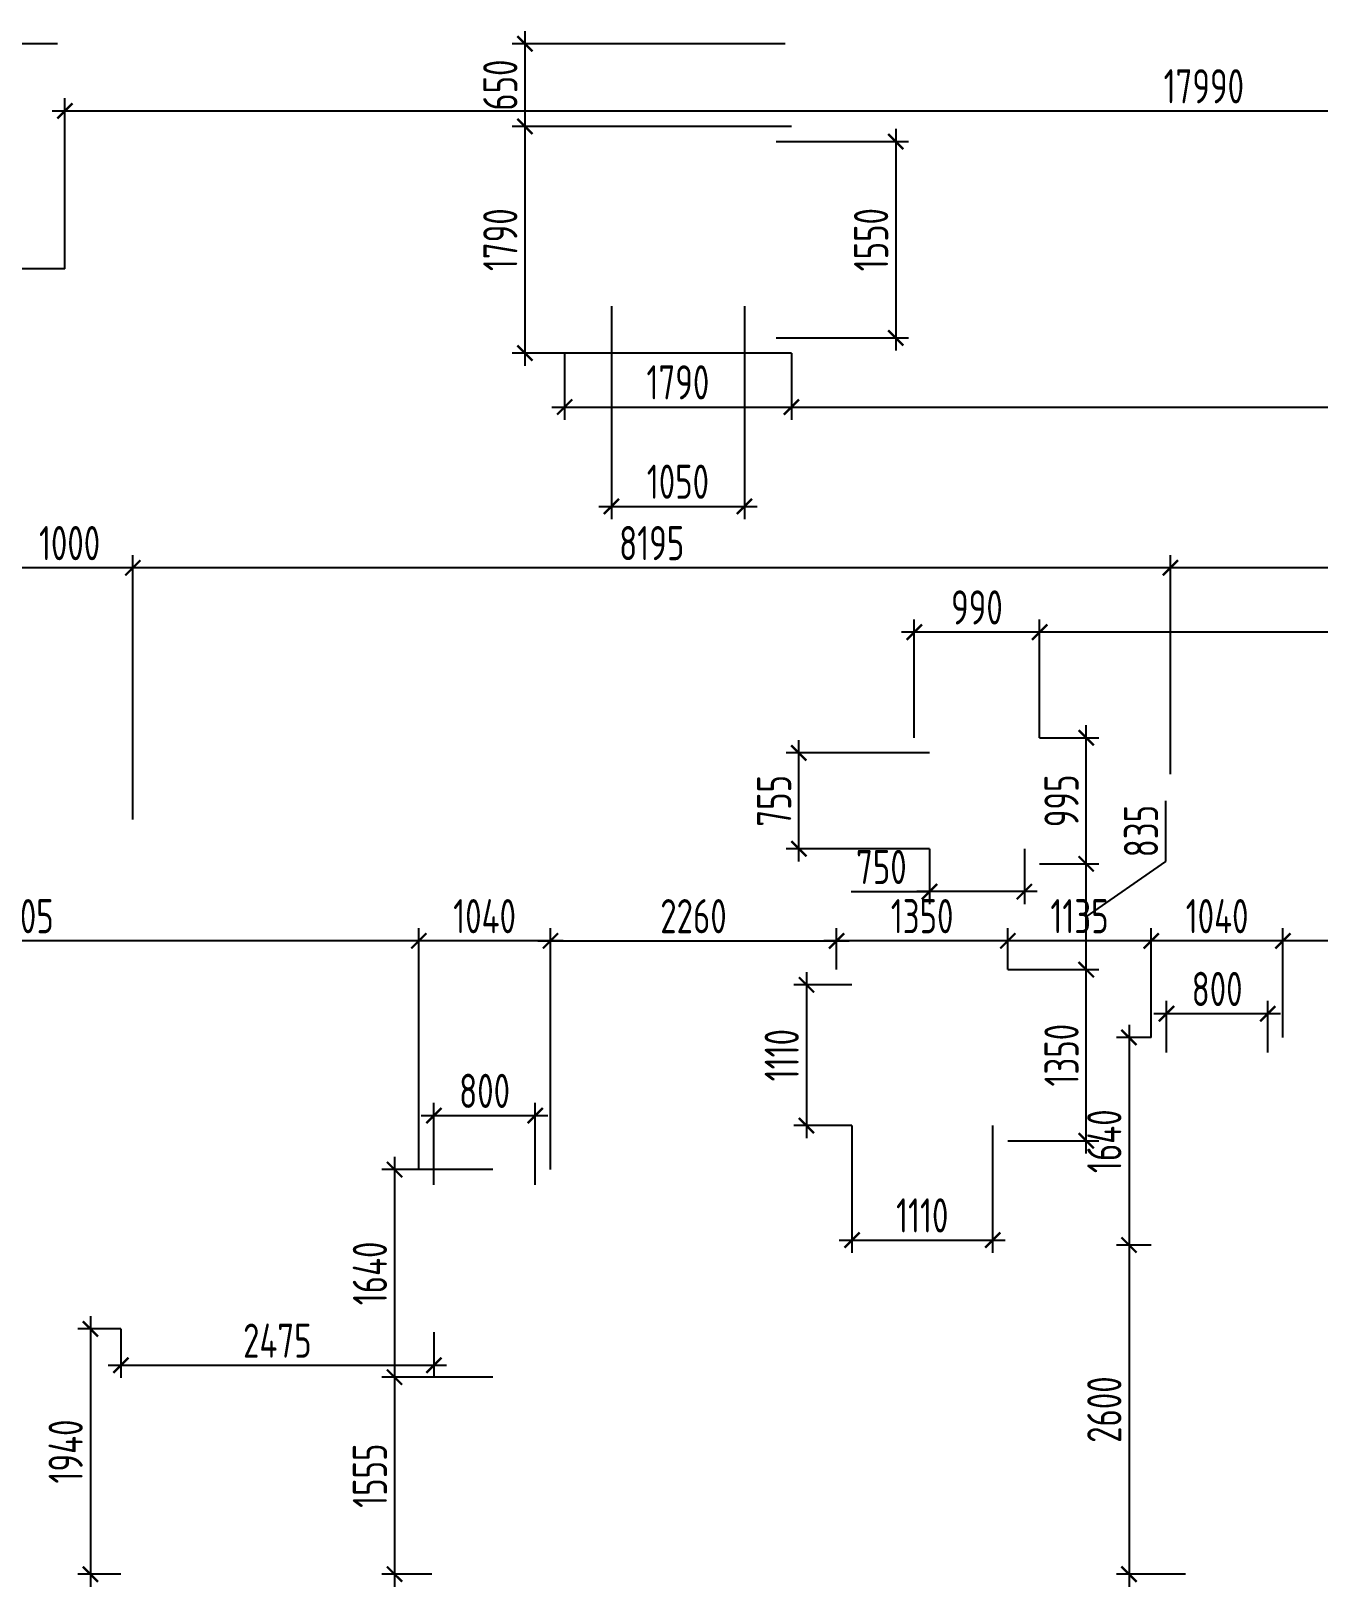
# Model space of a CAD drawing. Header units: millimetres. Extents: x -350007 to 536090, y -888 to 198380.
# Drawn here: x 506126 to 516298, y 115441 to 127731 of the extents above; entities that cross this region are included whole.
import ezdxf

# ---------------------------------------------------------------- set-up
doc = ezdxf.new("R2010")
doc.units = ezdxf.units.MM
doc.layers.add('АР_Размеры нов.', color=15, linetype='Continuous', lineweight=0)
doc.styles.add('ISOCPEUR', font='isocpeur.ttf', dxfattribs={"width": 0.7})
doc.dimstyles.new('R_100', dxfattribs={"dimtxt": 270, "dimasz": 120, "dimexe": 100, "dimexo": 0, "dimgap": 60, "dimtad": 1, "dimdec": 0, "dimrnd": 5, "dimzin": 0, "dimdsep": 46, "dimtxsty": 'ISOCPEUR', "dimblk": 'ARCHTICK', "dimcen": 0, "dimdle": 100, "dimclrd": 256, "dimclre": 256, "dimclrt": 256, "dimadec": 0, "dimazin": 0, "dimtfac": 2, "dimtdec": 0, "dimtofl": 0, "dimtmove": 1, "dimatfit": 3, "dimfxl": 1, "dimtvp": 3, "dimtolj": 1, "dimtzin": 0, "dimarcsym": 0})

# ---------------------------------------------------------------- blocks, each defined once
blk = doc.blocks.new('_ArchTick')
at = {"color": 0, "linetype": 'ByBlock', "const_width": 0.15}
blk.add_lwpolyline([(-0.5, -0.5), (0.5, 0.5)], dxfattribs=at)
blk = doc.blocks.new('*D3174')
at = {"layer": 'Defpoints', "color": 0, "transparency": 16777216}
for p in [(513841, 120317), (514460, 120317), (513841, 118965)]:
    blk.add_point(p, dxfattribs=at)
at = {"layer": 'АР_Размеры нов.', "lineweight": -2, "transparency": 16777216}
for p, q in [((514460, 118865), (514460, 120417)), ((513841, 120317), (514560, 120317)), ((513841, 118965), (514560, 118965))]:
    blk.add_line(p, q, dxfattribs=at)
at = {"layer": 'АР_Размеры нов.', "lineweight": -2, "transparency": 16777216, "xscale": 120, "yscale": 120, "zscale": 120}
for p, rotation in [((514460, 120317), 90), ((514460, 118965), 270)]:
    blk.add_blockref('_ArchTick', p, dxfattribs=dict(at, rotation=rotation))
at = {"layer": 'АР_Размеры нов.', "transparency": 16777216, "insert": (514265, 119641), "char_height": 270, "attachment_point": 5, "rotation": 90, "style": 'ISOCPEUR'}
blk.add_mtext('\\A1;1350', dxfattribs=at)
blk = doc.blocks.new('*D3175')
at = {"layer": 'Defpoints', "color": 0, "transparency": 16777216}
for p in [(514092, 121152), (514460, 121152), (513841, 120317)]:
    blk.add_point(p, dxfattribs=at)
at = {"layer": 'АР_Размеры нов.', "lineweight": -2, "transparency": 16777216}
for p, q in [((515088, 121172), (515088, 121651)), ((514460, 120217), (514460, 121252)), ((514092, 121152), (514560, 121152)), ((514460, 120734), (515088, 121172)), ((513841, 120317), (514560, 120317))]:
    blk.add_line(p, q, dxfattribs=at)
at = {"layer": 'АР_Размеры нов.', "lineweight": -2, "transparency": 16777216, "xscale": 120, "yscale": 120, "zscale": 120}
for p, rotation in [((514460, 121152), 90), ((514460, 120317), 270)]:
    blk.add_blockref('_ArchTick', p, dxfattribs=dict(at, rotation=rotation))
at = {"layer": 'АР_Размеры нов.', "transparency": 16777216, "insert": (514893, 121411), "char_height": 270, "attachment_point": 5, "rotation": 90, "style": 'ISOCPEUR'}
blk.add_mtext('\\A1;835', dxfattribs=at)
blk = doc.blocks.new('*D3176')
at = {"layer": 'Defpoints', "color": 0, "transparency": 16777216}
for p in [(514092, 122149), (514460, 122149), (514092, 121152)]:
    blk.add_point(p, dxfattribs=at)
at = {"layer": 'АР_Размеры нов.', "lineweight": -2, "transparency": 16777216}
for p, q in [((514460, 121052), (514460, 122249)), ((514092, 122149), (514560, 122149)), ((514092, 121152), (514560, 121152))]:
    blk.add_line(p, q, dxfattribs=at)
at = {"layer": 'АР_Размеры нов.', "lineweight": -2, "transparency": 16777216, "xscale": 120, "yscale": 120, "zscale": 120}
for p, rotation in [((514460, 122149), 90), ((514460, 121152), 270)]:
    blk.add_blockref('_ArchTick', p, dxfattribs=dict(at, rotation=rotation))
at = {"layer": 'АР_Размеры нов.', "transparency": 16777216, "insert": (514265, 121650), "char_height": 270, "attachment_point": 5, "rotation": 90, "style": 'ISOCPEUR'}
blk.add_mtext('\\A1;995', dxfattribs=at)
blk = doc.blocks.new('*D3177')
at = {"layer": 'Defpoints', "color": 0, "transparency": 16777216}
for p in [(516014, 120544), (516014, 119781), (524384, 119261)]:
    blk.add_point(p, dxfattribs=at)
at = {"layer": 'АР_Размеры нов.', "lineweight": -2, "transparency": 16777216}
for p, q in [((516014, 119781), (516014, 120644)), ((524384, 119261), (524384, 120644)), ((524484, 120544), (515914, 120544))]:
    blk.add_line(p, q, dxfattribs=at)
at = {"layer": 'АР_Размеры нов.', "lineweight": -2, "transparency": 16777216, "xscale": 120, "yscale": 120, "zscale": 120, "rotation": 180}
blk.add_blockref('_ArchTick', (516014, 120544), dxfattribs=at)
at = {"layer": 'АР_Размеры нов.', "lineweight": -2, "transparency": 16777216, "xscale": 120, "yscale": 120, "zscale": 120}
blk.add_blockref('_ArchTick', (524384, 120544), dxfattribs=at)
at = {"layer": 'АР_Размеры нов.', "transparency": 16777216, "insert": (520199, 120739), "char_height": 270, "attachment_point": 5, "style": 'ISOCPEUR'}
blk.add_mtext('\\A1;8370', dxfattribs=at)
blk = doc.blocks.new('*D3178')
at = {"layer": 'Defpoints', "color": 0, "transparency": 16777216}
for p in [(514092, 122983), (524384, 122836), (514092, 122149)]:
    blk.add_point(p, dxfattribs=at)
at = {"layer": 'АР_Размеры нов.', "lineweight": -2, "transparency": 16777216}
for p, q in [((514092, 122149), (514092, 123083)), ((524384, 122836), (524384, 123083)), ((524484, 122983), (513992, 122983))]:
    blk.add_line(p, q, dxfattribs=at)
at = {"layer": 'АР_Размеры нов.', "lineweight": -2, "transparency": 16777216, "xscale": 120, "yscale": 120, "zscale": 120, "rotation": 180}
blk.add_blockref('_ArchTick', (514092, 122983), dxfattribs=at)
at = {"layer": 'АР_Размеры нов.', "lineweight": -2, "transparency": 16777216, "xscale": 120, "yscale": 120, "zscale": 120}
blk.add_blockref('_ArchTick', (524384, 122983), dxfattribs=at)
at = {"layer": 'АР_Размеры нов.', "transparency": 16777216, "insert": (519238, 123178), "char_height": 270, "attachment_point": 5, "style": 'ISOCPEUR'}
blk.add_mtext('\\A1;10290', dxfattribs=at)
blk = doc.blocks.new('*D3179')
at = {"layer": 'Defpoints', "color": 0, "transparency": 16777216}
for p in [(513102, 122983), (513102, 122149), (514092, 122149)]:
    blk.add_point(p, dxfattribs=at)
at = {"layer": 'АР_Размеры нов.', "lineweight": -2, "transparency": 16777216}
for p, q in [((513102, 122149), (513102, 123083)), ((514092, 122149), (514092, 123083)), ((514192, 122983), (513002, 122983))]:
    blk.add_line(p, q, dxfattribs=at)
at = {"layer": 'АР_Размеры нов.', "lineweight": -2, "transparency": 16777216, "xscale": 120, "yscale": 120, "zscale": 120, "rotation": 180}
blk.add_blockref('_ArchTick', (513102, 122983), dxfattribs=at)
at = {"layer": 'АР_Размеры нов.', "lineweight": -2, "transparency": 16777216, "xscale": 120, "yscale": 120, "zscale": 120}
blk.add_blockref('_ArchTick', (514092, 122983), dxfattribs=at)
at = {"layer": 'АР_Размеры нов.', "transparency": 16777216, "insert": (513597, 123178), "char_height": 270, "attachment_point": 5, "style": 'ISOCPEUR'}
blk.add_mtext('\\A1;990', dxfattribs=at)
blk = doc.blocks.new('*D3180')
at = {"layer": 'Defpoints', "color": 0, "transparency": 16777216}
for p in [(512083, 127631), (510027, 126978), (512131, 126978)]:
    blk.add_point(p, dxfattribs=at)
at = {"layer": 'АР_Размеры нов.', "lineweight": -2, "transparency": 16777216}
for p, q in [((510027, 127731), (510027, 126878)), ((512083, 127631), (509927, 127631)), ((512131, 126978), (509927, 126978))]:
    blk.add_line(p, q, dxfattribs=at)
at = {"layer": 'АР_Размеры нов.', "lineweight": -2, "transparency": 16777216, "xscale": 120, "yscale": 120, "zscale": 120}
for p, rotation in [((510027, 127631), 90), ((510027, 126978), 270)]:
    blk.add_blockref('_ArchTick', p, dxfattribs=dict(at, rotation=rotation))
at = {"layer": 'АР_Размеры нов.', "transparency": 16777216, "insert": (509832, 127304), "char_height": 270, "attachment_point": 5, "rotation": 90, "style": 'ISOCPEUR'}
blk.add_mtext('\\A1;650', dxfattribs=at)
blk = doc.blocks.new('*D3181')
at = {"layer": 'Defpoints', "color": 0, "transparency": 16777216}
for p in [(512131, 126978), (510027, 125187), (512131, 125187)]:
    blk.add_point(p, dxfattribs=at)
at = {"layer": 'АР_Размеры нов.', "lineweight": -2, "transparency": 16777216}
for p, q in [((512131, 126978), (509927, 126978)), ((510027, 127078), (510027, 125087)), ((512131, 125187), (509927, 125187))]:
    blk.add_line(p, q, dxfattribs=at)
at = {"layer": 'АР_Размеры нов.', "lineweight": -2, "transparency": 16777216, "xscale": 120, "yscale": 120, "zscale": 120}
for p, rotation in [((510027, 126978), 90), ((510027, 125187), 270)]:
    blk.add_blockref('_ArchTick', p, dxfattribs=dict(at, rotation=rotation))
at = {"layer": 'АР_Размеры нов.', "transparency": 16777216, "insert": (509832, 126083), "char_height": 270, "attachment_point": 5, "rotation": 90, "style": 'ISOCPEUR'}
blk.add_mtext('\\A1;1790', dxfattribs=at)
blk = doc.blocks.new('*D3182')
at = {"layer": 'Defpoints', "color": 0, "transparency": 16777216}
for p in [(510340, 125187), (512131, 125187), (512131, 124761)]:
    blk.add_point(p, dxfattribs=at)
at = {"layer": 'АР_Размеры нов.', "lineweight": -2, "transparency": 16777216}
for p, q in [((510340, 125187), (510340, 124661)), ((512131, 125187), (512131, 124661)), ((510240, 124761), (512231, 124761))]:
    blk.add_line(p, q, dxfattribs=at)
at = {"layer": 'АР_Размеры нов.', "lineweight": -2, "transparency": 16777216, "xscale": 120, "yscale": 120, "zscale": 120, "rotation": 180}
blk.add_blockref('_ArchTick', (510340, 124761), dxfattribs=at)
at = {"layer": 'АР_Размеры нов.', "lineweight": -2, "transparency": 16777216, "xscale": 120, "yscale": 120, "zscale": 120}
blk.add_blockref('_ArchTick', (512131, 124761), dxfattribs=at)
at = {"layer": 'АР_Размеры нов.', "transparency": 16777216, "insert": (511235, 124956), "char_height": 270, "attachment_point": 5, "style": 'ISOCPEUR'}
blk.add_mtext('\\A1;1790', dxfattribs=at)
blk = doc.blocks.new('*D3183')
at = {"layer": 'Defpoints', "color": 0, "transparency": 16777216}
for p in [(524384, 126256), (512131, 125187), (524384, 124761)]:
    blk.add_point(p, dxfattribs=at)
at = {"layer": 'АР_Размеры нов.', "lineweight": -2, "transparency": 16777216}
for p, q in [((524384, 126256), (524384, 124661)), ((512131, 125187), (512131, 124661)), ((512031, 124761), (524484, 124761))]:
    blk.add_line(p, q, dxfattribs=at)
at = {"layer": 'АР_Размеры нов.', "lineweight": -2, "transparency": 16777216, "xscale": 120, "yscale": 120, "zscale": 120, "rotation": 180}
blk.add_blockref('_ArchTick', (512131, 124761), dxfattribs=at)
at = {"layer": 'АР_Размеры нов.', "lineweight": -2, "transparency": 16777216, "xscale": 120, "yscale": 120, "zscale": 120}
blk.add_blockref('_ArchTick', (524384, 124761), dxfattribs=at)
at = {"layer": 'АР_Размеры нов.', "transparency": 16777216, "insert": (518257, 124956), "char_height": 270, "attachment_point": 5, "style": 'ISOCPEUR'}
blk.add_mtext('\\A1;12255', dxfattribs=at)
blk = doc.blocks.new('*D3384')
at = {"layer": 'Defpoints', "color": 0, "transparency": 16777216}
for p in [(512011, 126858), (512011, 125307), (512956, 125307)]:
    blk.add_point(p, dxfattribs=at)
at = {"layer": 'АР_Размеры нов.', "lineweight": -2, "transparency": 16777216}
for p, q in [((512956, 126958), (512956, 125207)), ((512011, 126858), (513056, 126858)), ((512011, 125307), (513056, 125307))]:
    blk.add_line(p, q, dxfattribs=at)
at = {"layer": 'АР_Размеры нов.', "lineweight": -2, "transparency": 16777216, "xscale": 120, "yscale": 120, "zscale": 120}
for p, rotation in [((512956, 126858), 90), ((512956, 125307), 270)]:
    blk.add_blockref('_ArchTick', p, dxfattribs=dict(at, rotation=rotation))
at = {"layer": 'АР_Размеры нов.', "transparency": 16777216, "insert": (512761, 126083), "char_height": 270, "attachment_point": 5, "rotation": 90, "style": 'ISOCPEUR'}
blk.add_mtext('\\A1;1550', dxfattribs=at)
blk = doc.blocks.new('*D3385')
at = {"layer": 'Defpoints', "color": 0, "transparency": 16777216}
for p in [(510710, 125557), (511761, 125557), (511761, 123976)]:
    blk.add_point(p, dxfattribs=at)
at = {"layer": 'АР_Размеры нов.', "lineweight": -2, "transparency": 16777216}
for p, q in [((510710, 125557), (510710, 123876)), ((511761, 125557), (511761, 123876)), ((510610, 123976), (511861, 123976))]:
    blk.add_line(p, q, dxfattribs=at)
at = {"layer": 'АР_Размеры нов.', "lineweight": -2, "transparency": 16777216, "xscale": 120, "yscale": 120, "zscale": 120, "rotation": 180}
blk.add_blockref('_ArchTick', (510710, 123976), dxfattribs=at)
at = {"layer": 'АР_Размеры нов.', "lineweight": -2, "transparency": 16777216, "xscale": 120, "yscale": 120, "zscale": 120}
blk.add_blockref('_ArchTick', (511761, 123976), dxfattribs=at)
at = {"layer": 'АР_Размеры нов.', "transparency": 16777216, "insert": (511235, 124171), "char_height": 270, "attachment_point": 5, "style": 'ISOCPEUR'}
blk.add_mtext('\\A1;1050', dxfattribs=at)
blk = doc.blocks.new('*D3386')
at = {"layer": 'Defpoints', "color": 0, "transparency": 16777216}
for p in [(512190, 122029), (513222, 122029), (513222, 121272)]:
    blk.add_point(p, dxfattribs=at)
at = {"layer": 'АР_Размеры нов.', "lineweight": -2, "transparency": 16777216}
for p, q in [((512190, 121172), (512190, 122129)), ((513222, 122029), (512090, 122029)), ((513222, 121272), (512090, 121272))]:
    blk.add_line(p, q, dxfattribs=at)
at = {"layer": 'АР_Размеры нов.', "lineweight": -2, "transparency": 16777216, "xscale": 120, "yscale": 120, "zscale": 120}
for p, rotation in [((512190, 122029), 90), ((512190, 121272), 270)]:
    blk.add_blockref('_ArchTick', p, dxfattribs=dict(at, rotation=rotation))
at = {"layer": 'АР_Размеры нов.', "transparency": 16777216, "insert": (511995, 121650), "char_height": 270, "attachment_point": 5, "rotation": 90, "style": 'ISOCPEUR'}
blk.add_mtext('\\A1;755', dxfattribs=at)
blk = doc.blocks.new('*D3387')
at = {"layer": 'Defpoints', "color": 0, "transparency": 16777216}
for p in [(513222, 121272), (513972, 121272), (513222, 120933)]:
    blk.add_point(p, dxfattribs=at)
at = {"layer": 'АР_Размеры нов.', "lineweight": -2, "transparency": 16777216}
for p, q in [((513222, 121272), (513222, 120833)), ((513972, 121272), (513972, 120833)), ((512603, 120933), (513222, 120933)), ((514072, 120933), (513122, 120933))]:
    blk.add_line(p, q, dxfattribs=at)
at = {"layer": 'АР_Размеры нов.', "lineweight": -2, "transparency": 16777216, "xscale": 120, "yscale": 120, "zscale": 120, "rotation": 180}
blk.add_blockref('_ArchTick', (513222, 120933), dxfattribs=at)
at = {"layer": 'АР_Размеры нов.', "lineweight": -2, "transparency": 16777216, "xscale": 120, "yscale": 120, "zscale": 120}
blk.add_blockref('_ArchTick', (513972, 120933), dxfattribs=at)
at = {"layer": 'АР_Размеры нов.', "transparency": 16777216, "insert": (512842, 121128), "char_height": 270, "attachment_point": 5, "style": 'ISOCPEUR'}
blk.add_mtext('\\A1;750', dxfattribs=at)
blk = doc.blocks.new('*D3388')
at = {"layer": 'Defpoints', "color": 0, "transparency": 16777216}
for p in [(512608, 120197), (512250, 119085), (512610, 119085)]:
    blk.add_point(p, dxfattribs=at)
at = {"layer": 'АР_Размеры нов.', "lineweight": -2, "transparency": 16777216}
for p, q in [((512608, 120197), (512150, 120197)), ((512250, 120297), (512250, 118985)), ((512610, 119085), (512150, 119085))]:
    blk.add_line(p, q, dxfattribs=at)
at = {"layer": 'АР_Размеры нов.', "lineweight": -2, "transparency": 16777216, "xscale": 120, "yscale": 120, "zscale": 120}
for p, rotation in [((512250, 120197), 90), ((512250, 119085), 270)]:
    blk.add_blockref('_ArchTick', p, dxfattribs=dict(at, rotation=rotation))
at = {"layer": 'АР_Размеры нов.', "transparency": 16777216, "insert": (512055, 119641), "char_height": 270, "attachment_point": 5, "rotation": 90, "style": 'ISOCPEUR'}
blk.add_mtext('\\A1;1110', dxfattribs=at)
blk = doc.blocks.new('*D4279')
at = {"layer": 'Defpoints', "color": 0, "transparency": 16777216}
for p in [(512610, 119085), (513721, 119085), (513721, 118180)]:
    blk.add_point(p, dxfattribs=at)
at = {"layer": 'АР_Размеры нов.', "lineweight": -2, "transparency": 16777216}
for p, q in [((512610, 119085), (512610, 118080)), ((513721, 119085), (513721, 118080)), ((512510, 118180), (513821, 118180))]:
    blk.add_line(p, q, dxfattribs=at)
at = {"layer": 'АР_Размеры нов.', "lineweight": -2, "transparency": 16777216, "xscale": 120, "yscale": 120, "zscale": 120, "rotation": 180}
blk.add_blockref('_ArchTick', (512610, 118180), dxfattribs=at)
at = {"layer": 'АР_Размеры нов.', "lineweight": -2, "transparency": 16777216, "xscale": 120, "yscale": 120, "zscale": 120}
blk.add_blockref('_ArchTick', (513721, 118180), dxfattribs=at)
at = {"layer": 'АР_Размеры нов.', "transparency": 16777216, "insert": (513165, 118375), "char_height": 270, "attachment_point": 5, "style": 'ISOCPEUR'}
blk.add_mtext('\\A1;1110', dxfattribs=at)
blk = doc.blocks.new('*D4284')
at = {"layer": 'Defpoints', "color": 0, "transparency": 16777216}
for p in [(514974, 120544), (514974, 119781), (516014, 119781)]:
    blk.add_point(p, dxfattribs=at)
at = {"layer": 'АР_Размеры нов.', "lineweight": -2, "transparency": 16777216}
for p, q in [((514974, 119781), (514974, 120644)), ((516014, 119781), (516014, 120644)), ((516114, 120544), (514874, 120544))]:
    blk.add_line(p, q, dxfattribs=at)
at = {"layer": 'АР_Размеры нов.', "lineweight": -2, "transparency": 16777216, "xscale": 120, "yscale": 120, "zscale": 120, "rotation": 180}
blk.add_blockref('_ArchTick', (514974, 120544), dxfattribs=at)
at = {"layer": 'АР_Размеры нов.', "lineweight": -2, "transparency": 16777216, "xscale": 120, "yscale": 120, "zscale": 120}
blk.add_blockref('_ArchTick', (516014, 120544), dxfattribs=at)
at = {"layer": 'АР_Размеры нов.', "transparency": 16777216, "insert": (515494, 120739), "char_height": 270, "attachment_point": 5, "style": 'ISOCPEUR'}
blk.add_mtext('\\A1;1040', dxfattribs=at)
blk = doc.blocks.new('*D4285')
at = {"layer": 'Defpoints', "color": 0, "transparency": 16777216}
for p in [(513841, 120544), (513841, 120317), (514974, 119781)]:
    blk.add_point(p, dxfattribs=at)
at = {"layer": 'АР_Размеры нов.', "lineweight": -2, "transparency": 16777216}
for p, q in [((513841, 120317), (513841, 120644)), ((514974, 119781), (514974, 120644)), ((515074, 120544), (513741, 120544))]:
    blk.add_line(p, q, dxfattribs=at)
at = {"layer": 'АР_Размеры нов.', "lineweight": -2, "transparency": 16777216, "xscale": 120, "yscale": 120, "zscale": 120, "rotation": 180}
blk.add_blockref('_ArchTick', (513841, 120544), dxfattribs=at)
at = {"layer": 'АР_Размеры нов.', "lineweight": -2, "transparency": 16777216, "xscale": 120, "yscale": 120, "zscale": 120}
blk.add_blockref('_ArchTick', (514974, 120544), dxfattribs=at)
at = {"layer": 'АР_Размеры нов.', "transparency": 16777216, "insert": (514407, 120739), "char_height": 270, "attachment_point": 5, "style": 'ISOCPEUR'}
blk.add_mtext('\\A1;1135', dxfattribs=at)
blk = doc.blocks.new('*D4286')
at = {"layer": 'Defpoints', "color": 0, "transparency": 16777216}
for p in [(512488, 120544), (512488, 120317), (513841, 120317)]:
    blk.add_point(p, dxfattribs=at)
at = {"layer": 'АР_Размеры нов.', "lineweight": -2, "transparency": 16777216}
for p, q in [((512488, 120317), (512488, 120644)), ((513841, 120317), (513841, 120644)), ((513941, 120544), (512388, 120544))]:
    blk.add_line(p, q, dxfattribs=at)
at = {"layer": 'АР_Размеры нов.', "lineweight": -2, "transparency": 16777216, "xscale": 120, "yscale": 120, "zscale": 120, "rotation": 180}
blk.add_blockref('_ArchTick', (512488, 120544), dxfattribs=at)
at = {"layer": 'АР_Размеры нов.', "lineweight": -2, "transparency": 16777216, "xscale": 120, "yscale": 120, "zscale": 120}
blk.add_blockref('_ArchTick', (513841, 120544), dxfattribs=at)
at = {"layer": 'АР_Размеры нов.', "transparency": 16777216, "insert": (513164, 120739), "char_height": 270, "attachment_point": 5, "style": 'ISOCPEUR'}
blk.add_mtext('\\A1;1350', dxfattribs=at)
blk = doc.blocks.new('*D4287')
at = {"layer": 'Defpoints', "color": 0, "transparency": 16777216}
for p in [(514974, 119781), (514798, 118141), (514974, 118141)]:
    blk.add_point(p, dxfattribs=at)
at = {"layer": 'АР_Размеры нов.', "lineweight": -2, "transparency": 16777216}
for p, q in [((514798, 119881), (514798, 118041)), ((514974, 119781), (514698, 119781)), ((514974, 118141), (514698, 118141))]:
    blk.add_line(p, q, dxfattribs=at)
at = {"layer": 'АР_Размеры нов.', "lineweight": -2, "transparency": 16777216, "xscale": 120, "yscale": 120, "zscale": 120}
for p, rotation in [((514798, 119781), 90), ((514798, 118141), 270)]:
    blk.add_blockref('_ArchTick', p, dxfattribs=dict(at, rotation=rotation))
at = {"layer": 'АР_Размеры нов.', "transparency": 16777216, "insert": (514603, 118961), "char_height": 270, "attachment_point": 5, "rotation": 90, "style": 'ISOCPEUR'}
blk.add_mtext('\\A1;1640', dxfattribs=at)
blk = doc.blocks.new('*D4288')
at = {"layer": 'Defpoints', "color": 0, "transparency": 16777216}
for p in [(514974, 118141), (514798, 115541), (515245, 115541)]:
    blk.add_point(p, dxfattribs=at)
at = {"layer": 'АР_Размеры нов.', "lineweight": -2, "transparency": 16777216}
for p, q in [((514798, 118241), (514798, 115441)), ((514974, 118141), (514698, 118141)), ((515245, 115541), (514698, 115541))]:
    blk.add_line(p, q, dxfattribs=at)
at = {"layer": 'АР_Размеры нов.', "lineweight": -2, "transparency": 16777216, "xscale": 120, "yscale": 120, "zscale": 120}
for p, rotation in [((514798, 118141), 90), ((514798, 115541), 270)]:
    blk.add_blockref('_ArchTick', p, dxfattribs=dict(at, rotation=rotation))
at = {"layer": 'АР_Размеры нов.', "transparency": 16777216, "insert": (514603, 116841), "char_height": 270, "attachment_point": 5, "rotation": 90, "style": 'ISOCPEUR'}
blk.add_mtext('\\A1;2600', dxfattribs=at)
blk = doc.blocks.new('*D4289')
at = {"layer": 'Defpoints', "color": 0, "transparency": 16777216}
for p in [(515894, 119969), (515094, 119661), (515894, 119661)]:
    blk.add_point(p, dxfattribs=at)
at = {"layer": 'АР_Размеры нов.', "lineweight": -2, "transparency": 16777216}
for p, q in [((514994, 119969), (515994, 119969)), ((515094, 119661), (515094, 120069)), ((515894, 119661), (515894, 120069))]:
    blk.add_line(p, q, dxfattribs=at)
at = {"layer": 'АР_Размеры нов.', "lineweight": -2, "transparency": 16777216, "xscale": 120, "yscale": 120, "zscale": 120, "rotation": 180}
blk.add_blockref('_ArchTick', (515094, 119969), dxfattribs=at)
at = {"layer": 'АР_Размеры нов.', "lineweight": -2, "transparency": 16777216, "xscale": 120, "yscale": 120, "zscale": 120}
blk.add_blockref('_ArchTick', (515894, 119969), dxfattribs=at)
at = {"layer": 'АР_Размеры нов.', "transparency": 16777216, "insert": (515494, 120164), "char_height": 270, "attachment_point": 5, "style": 'ISOCPEUR'}
blk.add_mtext('\\A1;800', dxfattribs=at)
blk = doc.blocks.new('*D4290')
at = {"layer": 'Defpoints', "color": 0, "transparency": 16777216}
for p in [(512488, 120544), (512488, 120317), (510228, 118737)]:
    blk.add_point(p, dxfattribs=at)
at = {"layer": 'АР_Размеры нов.', "lineweight": -2, "transparency": 16777216}
for p, q in [((510228, 118737), (510228, 120644)), ((512488, 120317), (512488, 120644)), ((510128, 120544), (512588, 120544))]:
    blk.add_line(p, q, dxfattribs=at)
at = {"layer": 'АР_Размеры нов.', "lineweight": -2, "transparency": 16777216, "xscale": 120, "yscale": 120, "zscale": 120, "rotation": 180}
blk.add_blockref('_ArchTick', (510228, 120544), dxfattribs=at)
at = {"layer": 'АР_Размеры нов.', "lineweight": -2, "transparency": 16777216, "xscale": 120, "yscale": 120, "zscale": 120}
blk.add_blockref('_ArchTick', (512488, 120544), dxfattribs=at)
at = {"layer": 'АР_Размеры нов.', "transparency": 16777216, "insert": (511358, 120739), "char_height": 270, "attachment_point": 5, "style": 'ISOCPEUR'}
blk.add_mtext('\\A1;2260', dxfattribs=at)
blk = doc.blocks.new('*D4291')
at = {"layer": 'Defpoints', "color": 0, "transparency": 16777216}
for p in [(509188, 120544), (509188, 118737), (510228, 118737)]:
    blk.add_point(p, dxfattribs=at)
at = {"layer": 'АР_Размеры нов.', "lineweight": -2, "transparency": 16777216}
for p, q in [((509188, 118737), (509188, 120644)), ((510228, 118737), (510228, 120644)), ((510328, 120544), (509088, 120544))]:
    blk.add_line(p, q, dxfattribs=at)
at = {"layer": 'АР_Размеры нов.', "lineweight": -2, "transparency": 16777216, "xscale": 120, "yscale": 120, "zscale": 120, "rotation": 180}
blk.add_blockref('_ArchTick', (509188, 120544), dxfattribs=at)
at = {"layer": 'АР_Размеры нов.', "lineweight": -2, "transparency": 16777216, "xscale": 120, "yscale": 120, "zscale": 120}
blk.add_blockref('_ArchTick', (510228, 120544), dxfattribs=at)
at = {"layer": 'АР_Размеры нов.', "transparency": 16777216, "insert": (509708, 120739), "char_height": 270, "attachment_point": 5, "style": 'ISOCPEUR'}
blk.add_mtext('\\A1;1040', dxfattribs=at)
blk = doc.blocks.new('*D4292')
at = {"layer": 'Defpoints', "color": 0, "transparency": 16777216}
for p in [(502885, 120544), (502885, 118737), (509188, 118737)]:
    blk.add_point(p, dxfattribs=at)
at = {"layer": 'АР_Размеры нов.', "lineweight": -2, "transparency": 16777216}
for p, q in [((502885, 118737), (502885, 120644)), ((509188, 118737), (509188, 120644)), ((509288, 120544), (502785, 120544))]:
    blk.add_line(p, q, dxfattribs=at)
at = {"layer": 'АР_Размеры нов.', "lineweight": -2, "transparency": 16777216, "xscale": 120, "yscale": 120, "zscale": 120, "rotation": 180}
blk.add_blockref('_ArchTick', (502885, 120544), dxfattribs=at)
at = {"layer": 'АР_Размеры нов.', "lineweight": -2, "transparency": 16777216, "xscale": 120, "yscale": 120, "zscale": 120}
blk.add_blockref('_ArchTick', (509188, 120544), dxfattribs=at)
at = {"layer": 'АР_Размеры нов.', "transparency": 16777216, "insert": (506036, 120739), "char_height": 270, "attachment_point": 5, "style": 'ISOCPEUR'}
blk.add_mtext('\\A1;6305', dxfattribs=at)
blk = doc.blocks.new('*D4295')
at = {"layer": 'Defpoints', "color": 0, "transparency": 16777216}
for p in [(510108, 119164), (509308, 118617), (510108, 118617)]:
    blk.add_point(p, dxfattribs=at)
at = {"layer": 'АР_Размеры нов.', "lineweight": -2, "transparency": 16777216}
for p, q in [((509308, 118617), (509308, 119264)), ((510108, 118617), (510108, 119264)), ((509208, 119164), (510208, 119164))]:
    blk.add_line(p, q, dxfattribs=at)
at = {"layer": 'АР_Размеры нов.', "lineweight": -2, "transparency": 16777216, "xscale": 120, "yscale": 120, "zscale": 120, "rotation": 180}
blk.add_blockref('_ArchTick', (509308, 119164), dxfattribs=at)
at = {"layer": 'АР_Размеры нов.', "lineweight": -2, "transparency": 16777216, "xscale": 120, "yscale": 120, "zscale": 120}
blk.add_blockref('_ArchTick', (510108, 119164), dxfattribs=at)
at = {"layer": 'АР_Размеры нов.', "transparency": 16777216, "insert": (509708, 119359), "char_height": 270, "attachment_point": 5, "style": 'ISOCPEUR'}
blk.add_mtext('\\A1;800', dxfattribs=at)
blk = doc.blocks.new('*D4299')
at = {"layer": 'Defpoints', "color": 0, "transparency": 16777216}
for p in [(509772, 118737), (508997, 117097), (509772, 117097)]:
    blk.add_point(p, dxfattribs=at)
at = {"layer": 'АР_Размеры нов.', "lineweight": -2, "transparency": 16777216}
for p, q in [((509772, 118737), (508897, 118737)), ((508997, 118837), (508997, 116997)), ((509772, 117097), (508897, 117097))]:
    blk.add_line(p, q, dxfattribs=at)
at = {"layer": 'АР_Размеры нов.', "lineweight": -2, "transparency": 16777216, "xscale": 120, "yscale": 120, "zscale": 120}
for p, rotation in [((508997, 118737), 90), ((508997, 117097), 270)]:
    blk.add_blockref('_ArchTick', p, dxfattribs=dict(at, rotation=rotation))
at = {"layer": 'АР_Размеры нов.', "transparency": 16777216, "insert": (508802, 117917), "char_height": 270, "attachment_point": 5, "rotation": 90, "style": 'ISOCPEUR'}
blk.add_mtext('\\A1;1640', dxfattribs=at)
blk = doc.blocks.new('*D4300')
at = {"layer": 'Defpoints', "color": 0, "transparency": 16777216}
for p in [(509772, 117097), (508997, 115541), (509290, 115541)]:
    blk.add_point(p, dxfattribs=at)
at = {"layer": 'АР_Размеры нов.', "lineweight": -2, "transparency": 16777216}
for p, q in [((508997, 117197), (508997, 115441)), ((509772, 117097), (508897, 117097)), ((509290, 115541), (508897, 115541))]:
    blk.add_line(p, q, dxfattribs=at)
at = {"layer": 'АР_Размеры нов.', "lineweight": -2, "transparency": 16777216, "xscale": 120, "yscale": 120, "zscale": 120}
for p, rotation in [((508997, 117097), 90), ((508997, 115541), 270)]:
    blk.add_blockref('_ArchTick', p, dxfattribs=dict(at, rotation=rotation))
at = {"layer": 'АР_Размеры нов.', "transparency": 16777216, "insert": (508802, 116319), "char_height": 270, "attachment_point": 5, "rotation": 90, "style": 'ISOCPEUR'}
blk.add_mtext('\\A1;1555', dxfattribs=at)
blk = doc.blocks.new('*D4301')
at = {"layer": 'Defpoints', "color": 0, "transparency": 16777216}
for p in [(505824, 127631), (506335, 127631), (506393, 125854)]:
    blk.add_point(p, dxfattribs=at)
at = {"layer": 'АР_Размеры нов.', "lineweight": -2, "transparency": 16777216}
for p, q in [((505824, 125754), (505824, 127731)), ((506335, 127631), (505724, 127631)), ((506393, 125854), (505724, 125854))]:
    blk.add_line(p, q, dxfattribs=at)
at = {"layer": 'АР_Размеры нов.', "lineweight": -2, "transparency": 16777216, "xscale": 120, "yscale": 120, "zscale": 120}
for p, rotation in [((505824, 127631), 90), ((505824, 125854), 270)]:
    blk.add_blockref('_ArchTick', p, dxfattribs=dict(at, rotation=rotation))
at = {"layer": 'АР_Размеры нов.', "transparency": 16777216, "insert": (505629, 126742), "char_height": 270, "attachment_point": 5, "rotation": 90, "style": 'ISOCPEUR'}
blk.add_mtext('\\A1;1775', dxfattribs=at)
blk = doc.blocks.new('*D4302')
at = {"layer": 'Defpoints', "color": 0, "transparency": 16777216}
for p in [(524384, 127100), (524384, 127100), (506393, 125854)]:
    blk.add_point(p, dxfattribs=at)
at = {"layer": 'АР_Размеры нов.', "lineweight": -2, "transparency": 16777216}
for p, q in [((506293, 127100), (524484, 127100)), ((506393, 125854), (506393, 127200)), ((524384, 127100), (524384, 127200))]:
    blk.add_line(p, q, dxfattribs=at)
at = {"layer": 'АР_Размеры нов.', "lineweight": -2, "transparency": 16777216, "xscale": 120, "yscale": 120, "zscale": 120, "rotation": 180}
blk.add_blockref('_ArchTick', (506393, 127100), dxfattribs=at)
at = {"layer": 'АР_Размеры нов.', "lineweight": -2, "transparency": 16777216, "xscale": 120, "yscale": 120, "zscale": 120}
blk.add_blockref('_ArchTick', (524384, 127100), dxfattribs=at)
at = {"layer": 'АР_Размеры нов.', "transparency": 16777216, "insert": (515389, 127295), "char_height": 270, "attachment_point": 5, "style": 'ISOCPEUR'}
blk.add_mtext('\\A1;17990', dxfattribs=at)
blk = doc.blocks.new('*D4303')
at = {"layer": 'Defpoints', "color": 0, "transparency": 16777216}
for p in [(515125, 123491), (524384, 122609), (515125, 121860)]:
    blk.add_point(p, dxfattribs=at)
at = {"layer": 'АР_Размеры нов.', "lineweight": -2, "transparency": 16777216}
for p, q in [((515125, 121860), (515125, 123591)), ((524384, 122609), (524384, 123591)), ((524484, 123491), (515025, 123491))]:
    blk.add_line(p, q, dxfattribs=at)
at = {"layer": 'АР_Размеры нов.', "lineweight": -2, "transparency": 16777216, "xscale": 120, "yscale": 120, "zscale": 120, "rotation": 180}
blk.add_blockref('_ArchTick', (515125, 123491), dxfattribs=at)
at = {"layer": 'АР_Размеры нов.', "lineweight": -2, "transparency": 16777216, "xscale": 120, "yscale": 120, "zscale": 120}
blk.add_blockref('_ArchTick', (524384, 123491), dxfattribs=at)
at = {"layer": 'АР_Размеры нов.', "transparency": 16777216, "insert": (519755, 123686), "char_height": 270, "attachment_point": 5, "style": 'ISOCPEUR'}
blk.add_mtext('\\A1;9260', dxfattribs=at)
blk = doc.blocks.new('*D4304')
at = {"layer": 'Defpoints', "color": 0, "transparency": 16777216}
for p in [(506930, 123491), (515125, 121860), (506930, 121502)]:
    blk.add_point(p, dxfattribs=at)
at = {"layer": 'АР_Размеры нов.', "lineweight": -2, "transparency": 16777216}
for p, q in [((506930, 121502), (506930, 123591)), ((515125, 121860), (515125, 123591)), ((515225, 123491), (506830, 123491))]:
    blk.add_line(p, q, dxfattribs=at)
at = {"layer": 'АР_Размеры нов.', "lineweight": -2, "transparency": 16777216, "xscale": 120, "yscale": 120, "zscale": 120, "rotation": 180}
blk.add_blockref('_ArchTick', (506930, 123491), dxfattribs=at)
at = {"layer": 'АР_Размеры нов.', "lineweight": -2, "transparency": 16777216, "xscale": 120, "yscale": 120, "zscale": 120}
blk.add_blockref('_ArchTick', (515125, 123491), dxfattribs=at)
at = {"layer": 'АР_Размеры нов.', "transparency": 16777216, "insert": (511028, 123686), "char_height": 270, "attachment_point": 5, "style": 'ISOCPEUR'}
blk.add_mtext('\\A1;8195', dxfattribs=at)
blk = doc.blocks.new('*D4305')
at = {"layer": 'Defpoints', "color": 0, "transparency": 16777216}
for p in [(505930, 123491), (505930, 121507), (506930, 121502)]:
    blk.add_point(p, dxfattribs=at)
at = {"layer": 'АР_Размеры нов.', "lineweight": -2, "transparency": 16777216}
for p, q in [((505930, 121507), (505930, 123591)), ((506930, 121502), (506930, 123591)), ((507030, 123491), (505830, 123491))]:
    blk.add_line(p, q, dxfattribs=at)
at = {"layer": 'АР_Размеры нов.', "lineweight": -2, "transparency": 16777216, "xscale": 120, "yscale": 120, "zscale": 120, "rotation": 180}
blk.add_blockref('_ArchTick', (505930, 123491), dxfattribs=at)
at = {"layer": 'АР_Размеры нов.', "lineweight": -2, "transparency": 16777216, "xscale": 120, "yscale": 120, "zscale": 120}
blk.add_blockref('_ArchTick', (506930, 123491), dxfattribs=at)
at = {"layer": 'АР_Размеры нов.', "transparency": 16777216, "insert": (506430, 123686), "char_height": 270, "attachment_point": 5, "style": 'ISOCPEUR'}
blk.add_mtext('\\A1;1000', dxfattribs=at)
blk = doc.blocks.new('*D4313')
at = {"layer": 'Defpoints', "color": 0, "transparency": 16777216}
for p in [(506835, 117479), (506594, 115541), (506835, 115541)]:
    blk.add_point(p, dxfattribs=at)
at = {"layer": 'АР_Размеры нов.', "lineweight": -2, "transparency": 16777216}
for p, q in [((506594, 117579), (506594, 115441)), ((506835, 117479), (506494, 117479)), ((506835, 115541), (506494, 115541))]:
    blk.add_line(p, q, dxfattribs=at)
at = {"layer": 'АР_Размеры нов.', "lineweight": -2, "transparency": 16777216, "xscale": 120, "yscale": 120, "zscale": 120}
for p, rotation in [((506594, 117479), 90), ((506594, 115541), 270)]:
    blk.add_blockref('_ArchTick', p, dxfattribs=dict(at, rotation=rotation))
at = {"layer": 'АР_Размеры нов.', "transparency": 16777216, "insert": (506399, 116510), "char_height": 270, "attachment_point": 5, "rotation": 90, "style": 'ISOCPEUR'}
blk.add_mtext('\\A1;1940', dxfattribs=at)
blk = doc.blocks.new('*D4314')
at = {"layer": 'Defpoints', "color": 0, "transparency": 16777216}
for p in [(506835, 117479), (509308, 117454), (509308, 117191)]:
    blk.add_point(p, dxfattribs=at)
at = {"layer": 'АР_Размеры нов.', "lineweight": -2, "transparency": 16777216}
for p, q in [((506835, 117479), (506835, 117091)), ((509308, 117454), (509308, 117091)), ((506735, 117191), (509408, 117191))]:
    blk.add_line(p, q, dxfattribs=at)
at = {"layer": 'АР_Размеры нов.', "lineweight": -2, "transparency": 16777216, "xscale": 120, "yscale": 120, "zscale": 120, "rotation": 180}
blk.add_blockref('_ArchTick', (506835, 117191), dxfattribs=at)
at = {"layer": 'АР_Размеры нов.', "lineweight": -2, "transparency": 16777216, "xscale": 120, "yscale": 120, "zscale": 120}
blk.add_blockref('_ArchTick', (509308, 117191), dxfattribs=at)
at = {"layer": 'АР_Размеры нов.', "transparency": 16777216, "insert": (508071, 117386), "char_height": 270, "attachment_point": 5, "style": 'ISOCPEUR'}
blk.add_mtext('\\A1;2475', dxfattribs=at)

msp = doc.modelspace()

# ---------------------------------------------------------------- dimensions: what is measured, and where the dimension line sits
at = {"layer": 'АР_Размеры нов.'}
for base, p1, p2, picture, middle in [((505824.4, 127630.7), (506392.9, 125853.7), (506335.3, 127630.7), '*D4301', (505629.4, 126742.2)), ((510027.1, 125187.3), (512130.5, 126978.3), (512130.5, 125187.3), '*D3181', (509832.1, 126082.8)), ((512956.3, 125307.3), (512010.5, 126858.3), (512010.5, 125307.3), '*D3384', (512761.3, 126082.8)), ((514460.3, 122148.5), (514091.7, 121152.2), (514091.7, 122148.5), '*D3176', (514265.3, 121650.4)), ((512190.4, 122028.5), (513221.7, 121272.2), (513221.7, 122028.5), '*D3386', (511995.4, 121650.4)), ((514460.3, 120316.8), (513840.5, 118964.7), (513840.5, 120316.8), '*D3174', (514265.3, 119640.7)), ((512250.1, 119084.7), (512608.5, 120196.8), (512609.7, 119084.7), '*D3388', (512055.1, 119640.7)), ((514798.3, 118140.7), (514974.2, 119780.7), (514974.2, 118140.7), '*D4287', (514603.3, 118960.7)), ((508997.3, 117096.9), (509772.3, 118736.9), (509772.3, 117096.9), '*D4299', (508802.3, 117916.9)), ((514798.3, 115540.7), (514974.2, 118140.7), (515245.1, 115540.7), '*D4288', (514603.3, 116840.7)), ((506594.5, 115540.7), (506834.9, 117478.6), (506834.9, 115540.7), '*D4313', (506399.5, 116509.6)), ((508997.3, 115540.7), (509772.3, 117096.9), (509290.1, 115540.7), '*D4300', (508802.3, 116318.8))]:
    dim = msp.add_linear_dim(base=base, p1=p1, p2=p2, angle=90, dimstyle='R_100', override={"dimpost": '\\X'}, dxfattribs=at)
    dim.commit()
    dim.dimension.update_dxf_attribs({"geometry": picture, "text_midpoint": middle})
for base, p1, p2, picture, middle in [((510027.1, 126978.3), (512083.1, 127630.7), (512130.5, 126978.3), '*D3180', (510027.1, 127304.5)), ((514460.3, 121152.2), (513840.5, 120316.8), (514091.7, 121152.2), '*D3175', (515088.4, 121231.5))]:
    dim = msp.add_linear_dim(base=base, p1=p1, p2=p2, angle=90, dimstyle='R_100', override={"dimpost": '\\X'}, dxfattribs=at)
    dim.commit()
    dim.dimension.update_dxf_attribs({"geometry": picture, "text_midpoint": middle, "dimtype": 160})
for base, p1, p2, picture, middle in [((524384.2, 127099.7), (506392.9, 125853.7), (524384.2, 127099.7), '*D4302', (515388.6, 127294.7)), ((524384.2, 124760.9), (512130.5, 125187.3), (524384.2, 126256.2), '*D3183', (518257.4, 124955.9)), ((511760.5, 123976.1), (510709.5, 125557.3), (511760.5, 125557.3), '*D3385', (511235, 124171.1)), ((512130.5, 124760.9), (510339.5, 125187.3), (512130.5, 125187.3), '*D3182', (511235, 124955.9)), ((505930.1, 123490.5), (506930.2, 121502), (505930.1, 121506.6), '*D4305', (506430.1, 123685.5)), ((506930.2, 123490.5), (515125.4, 121859.9), (506930.2, 121502), '*D4304', (511027.8, 123685.5)), ((515125.4, 123490.5), (524384.2, 122609.3), (515125.4, 121859.9), '*D4303', (519754.8, 123685.5)), ((513101.7, 122982.5), (514091.7, 122148.5), (513101.7, 122148.5), '*D3179', (513596.7, 123177.5)), ((514091.7389, 122982.5406), (524384.1917, 122836.1173), (514091.7389, 122148.5418), '*D3178', (519237.9653, 123177.5406)), ((502884.6, 120543.9), (509187.9, 118736.9), (502884.6, 118736.9), '*D4292', (506036.2, 120738.9)), ((509187.9, 120543.9), (510227.9, 118736.9), (509187.9, 118736.9), '*D4291', (509707.9, 120738.9)), ((512488.5, 120543.9), (510227.9, 118736.9), (512488.5, 120316.8), '*D4290', (511358.2, 120738.9)), ((512488.5, 120543.9), (513840.5, 120316.8), (512488.5, 120316.8), '*D4286', (513164.5, 120738.9)), ((513840.5, 120543.9), (514974.2, 119780.7), (513840.5, 120316.8), '*D4285', (514407.4, 120738.9)), ((514974.2, 120543.9), (516014.2, 119780.7), (514974.2, 119780.7), '*D4284', (515494.2, 120738.9)), ((516014.2, 120543.9), (524384.2, 119260.7), (516014.2, 119780.7), '*D3177', (520199.2, 120738.9)), ((515894.2, 119968.9), (515094.2, 119660.7), (515894.2, 119660.7), '*D4289', (515494.2, 120163.9)), ((510107.9, 119163.6), (509307.9, 118616.9), (510107.9, 118616.9), '*D4295', (509707.9, 119358.6)), ((513720.5, 118180.2), (512609.7, 119084.7), (513720.5, 119084.7), '*D4279', (513165.1, 118375.2)), ((509307.9, 117190.7), (506834.9, 117478.6), (509307.9, 117454), '*D4314', (508071.4, 117385.7))]:
    dim = msp.add_linear_dim(base=base, p1=p1, p2=p2, dimstyle='R_100', override={"dimpost": '\\X'}, dxfattribs=at)
    dim.commit()
    dim.dimension.update_dxf_attribs({"geometry": picture, "text_midpoint": middle})
dim = msp.add_linear_dim(base=(513221.7, 120933.2), p1=(513971.7, 121272.2), p2=(513221.7, 121272.2), dimstyle='R_100', override={"dimpost": '\\X'}, dxfattribs=at)
dim.commit()
dim.dimension.update_dxf_attribs({"geometry": '*D3387', "text_midpoint": (512842.5, 120715.6), "dimtype": 160})

doc.saveas('drawing.dxf')
